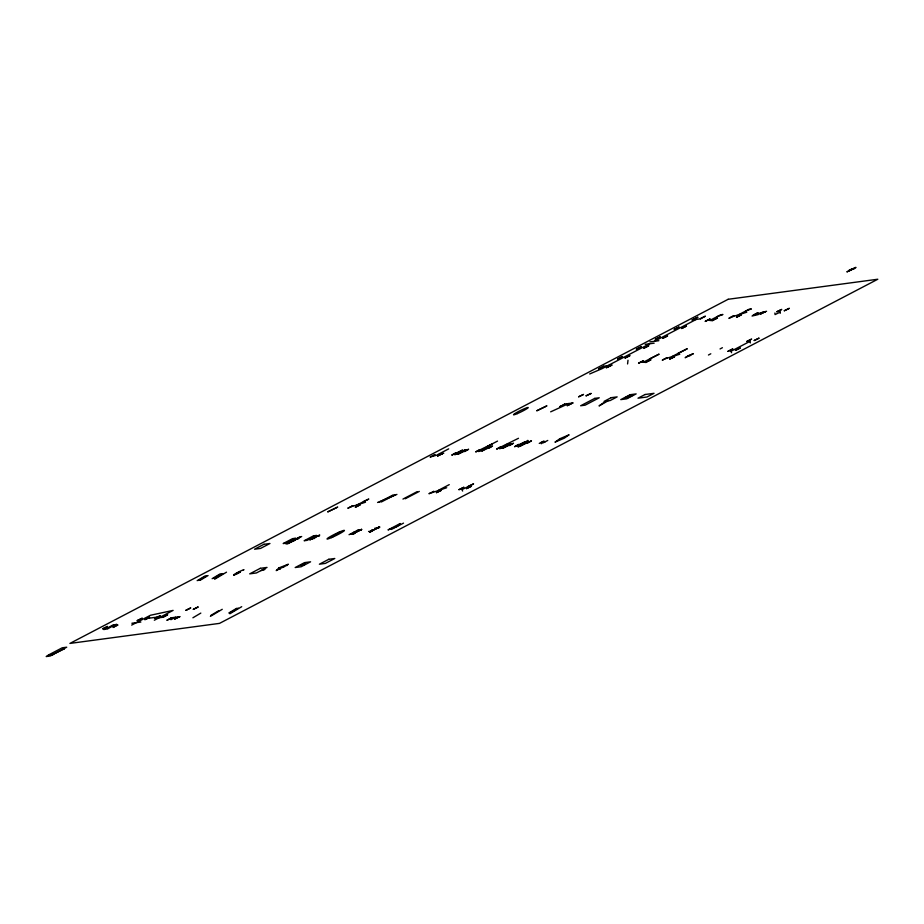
<?xml version="1.0" encoding="UTF-8"?>
<svg xmlns="http://www.w3.org/2000/svg" width="924" height="924" viewBox="0 0 924 924"><rect width="100%" height="100%" fill="white"/><g stroke="black" fill="none" stroke-linecap="round" stroke-linejoin="round"><path stroke-width="1.39" d="M351.801 534.28L361.665 529.452L351.825 534.315L352.956 533.587M379.614 527.084L369.773 531.901L379.614 527.084L378.794 527.685M627.581 363.952L628.008 360.244M160.083 615.881L155.209 618.271L160.095 615.823M167.567 614.876L162.728 617.278L167.579 614.818M167.036 620.154L171.956 617.752L167.105 620.2M185.851 610.325L190.771 607.911L185.874 610.371M193.324 609.32L198.256 606.918L193.359 609.366M352.656 505.867L347.805 508.258L352.668 505.798M360.152 504.839L355.29 507.253L360.141 504.804M458.997 489.651L463.917 487.237L459.02 489.685M598.798 368.803L603.719 366.401L598.833 368.849M611.203 365.396L606.283 367.798L611.214 365.43M617.613 358.974L622.533 356.56L617.671 359.02M625.086 357.969L630.006 355.567L625.121 358.015M636.417 349.145L641.337 346.731L636.451 349.18M643.901 348.14L648.821 345.726L643.97 348.186M638.6 363.144L643.52 360.741L638.623 363.19M646.072 362.139L650.993 359.736L646.142 362.185M660.14 336.96L655.231 339.339L660.14 336.902M678.944 327.131L674.093 329.522L678.955 327.061M667.151 357.75L662.265 360.141L667.163 357.692M686.44 326.103L681.577 328.517L686.44 326.068M697.759 317.29L692.873 319.681L697.759 317.232M705.231 316.297L700.392 318.688L705.243 316.227M709.99 319.046L705.139 321.437L709.99 318.988M712.554 320.385L717.474 317.983M717.486 318.018L712.589 320.432M736.52 317.175L741.441 314.772L736.555 317.221M727.939 351.316L732.859 348.914L728.008 351.363M735.423 350.323L740.343 347.909L735.481 350.369M746.742 341.487L751.662 339.073L746.777 341.534M754.227 340.482L759.147 338.08L754.261 340.529M236.752 573.504L239.189 572.199A6.641 0.601 -26.2 0 1 239.732 572.002L240.159 571.933M541.245 443.763L542.838 442.18M240.356 572.037L238.242 573.261A8.062 0.728 -26.2 0 1 237.803 573.481L237.56 573.596A7.715 0.705 -26.2 0 1 236.417 574.127L236.105 574.266A28.194 2.553 -26.2 0 1 234.765 574.786L233.807 575.074A7.542 0.681 -26.2 0 1 233.691 575.063L233.807 575.074M518.202 447.158L527.812 440.378M331.82 537.468L339.755 531.878M605.867 401.132L599.052 405.925L607.98 400.854M352.067 534.315L353.199 533.552M352.356 534.257L353.673 533.495M353.095 534.003L354.158 533.425M354.019 533.645L354.631 533.367M358.916 530.353L359.621 530.006M359.401 530.284L360.51 529.671M359.875 530.226L360.891 529.544M360.117 530.191L361.48 529.406M360.591 530.133L361.642 529.417M369.819 531.924L370.917 531.184M370.027 531.912L371.39 531.115M370.663 531.739L371.875 531.057M371.494 531.439L372.349 530.988M372.488 531.023L368.561 531.496M377.35 527.881L378.47 527.258M377.835 527.823L379.175 527.038M378.309 527.754L379.602 527.015M197.17 580.665L205.082 575.952M198.672 580.468L206.572 575.756M200.162 580.272L208.073 575.548M212.139 578.667L220.039 573.943M213.629 578.459L221.541 573.746M215.13 578.262L223.03 573.55M214.645 579.244L226.507 572.164M363.351 501.605L368.803 499.052L357.08 504.885M455.671 452.795L451.721 455.151L462.624 450.034L454.712 454.747L465.615 449.63L457.703 454.354L468.607 449.237L464.645 451.593M192.908 617.798L200.82 613.086M479.614 449.584L475.664 451.94L492.134 444.028L478.655 451.547L489.558 446.431L481.647 451.143L492.55 446.026L488.588 448.383M210.868 615.396L218.78 610.683M210.395 616.377L222.245 609.297M500.565 446.777L496.604 449.133L518.48 438.288M507.507 444.017L499.607 448.741L510.498 443.624L502.598 448.336L513.49 443.22L509.54 445.576M228.829 612.993L236.729 608.269M230.319 612.785L238.23 608.073M229.845 613.767L241.707 606.687M518.514 444.375L514.564 446.731L525.467 441.614L517.556 446.327L528.459 441.21L520.547 445.922L531.45 440.806L527.5 443.173M468.133 486.417L473.585 483.864L462.023 489.616M732.882 316.551C737.699 313.167 721.679 321.991 732.882 316.551L746.788 312.208M432.64 492.157L433.864 491.291L428.944 493.705L446.685 487.722M448.671 448.879L437.699 454.62M449.249 484.638L438.288 490.378M762.6 312.185L758.084 314.622L752.032 316.043M301.293 564.922L300.67 565.419L302.945 564.206L301.386 564.876L302.125 564.772M433.506 455.648L435.054 454.62L430.122 457.022L443.763 453.199M756.513 313.617L758.061 312.624L753.164 315.038L766.574 311.272M237.364 572.603L237.595 572.476A13.513 1.224 -26.2 0 1 238.103 572.21L238.507 572.002A12.243 1.109 -26.2 0 1 239.859 571.344L241.28 570.72A15.939 1.444 -26.2 0 1 241.73 570.535L242.989 570.073M105.752 627.546L107.461 626.414L102.541 628.828L107.253 627.338L103.811 629.556L105.336 629.198L113.537 624.67M114.726 626.333L113.04 627.465L117.937 625.017L113.236 626.541L116.667 624.324L115.142 624.682L107.034 629.198M147.909 618.352L149.619 617.22L144.733 619.681L147.909 618.352L156.895 617.14M688.034 355.844L685.158 357.715L693.416 353.638L688.034 355.844L690.54 355.509M303.626 564.576L302.841 565.142L305.186 563.906L303.626 564.576L304.377 564.472M49.018 655.07L46.2 656.548L50.266 656.005L53.095 654.527L48.117 655.185L62.22 647.805L66.713 647.204L51.236 655.324L64.472 648.752L63.571 648.867M649.676 343.763L602.067 368.653L589.674 373.966M654.377 341.303L696.303 319.392M709.909 320.42L720.685 314.784L722.926 314.483L717.151 316.632M286.082 544.074L300.184 536.694M131.67 625.098L150.473 615.257L173.135 610.394L154.331 620.235M287.583 543.878L301.686 536.498M643.427 362.173L659.135 354.123L649.503 358.997M379.083 502.286L393.185 494.906M568.745 403.545L550.669 411.838M738.38 314.853L749.156 309.217L751.397 308.916L745.633 311.065M486.555 446.823L497.528 441.094M381.323 501.986L395.426 494.606M671.575 356.768L687.283 348.718L677.65 353.592M170.894 619.704L175.595 617.244M402.956 499.076L417.059 491.707M405.197 498.775L419.3 491.406M349.041 534.719L358.443 529.81M539.258 443.416L543.959 440.967M708.454 355.012L710.799 353.788M720.062 348.949L722.406 347.713M543.058 442.908L547.759 440.448M731.011 351.27L749.814 341.441M391.36 529.464L403.499 523.123M780.018 312.173L775.074 314.587L774.889 313.017M377.581 502.483L396.927 494.409M243.289 569.981L243.809 569.808A11.18 1.016 -26.2 0 1 244.04 569.738M351.547 506.618L365.488 502.229M666.042 358.5L679.787 354.215M849.514 270.524L850.392 270.409M691.81 319.993L700.796 318.792M649.884 341.903L658.87 340.702M645.183 344.363L654.169 343.162M603.256 366.285L612.242 365.084M564.264 404.146L573.238 402.945M541.21 442.4L545.021 441.891M356.872 530.63L360.984 530.076M374.832 528.216L378.944 527.673M293.243 539.454L298.475 538.761M314.195 536.648L319.427 535.955M353.742 532.27L355.232 532.062M371.691 529.856L373.192 529.66M288.542 541.914L293.774 541.21M309.494 539.108L314.726 538.403M350.6 533.899L354.712 533.356M285.828 565.592L287.329 565.384M262.705 569.681L264.945 569.38L260.938 570.605M282.305 567.428L283.795 567.232M278.771 569.276L280.272 569.08M154.539 618.375L163.513 617.174M171.102 617.844L180.088 616.643M131.878 623.238L140.864 622.037M708.084 320.212L712.635 320.743M641.614 361.965L646.153 362.497M749.376 340.506L750.392 342.885M730.561 350.346L731.577 352.714M461.619 488.669L462.635 491.048M779.833 310.603L780.26 313.282M240.205 571.933A25.583 2.322 -26.2 0 1 240.332 571.944M233.657 575.017A21.448 1.94 -26.2 0 1 233.714 574.843M233.795 574.763A12.22 1.109 -26.2 0 1 233.922 574.647L234.696 574.116A16.251 1.467 -26.2 0 1 235.158 573.839A9.529 0.866 -26.2 0 1 235.528 573.619L235.782 573.481A7.946 0.716 -26.2 0 1 236.81 572.892A6.572 0.601 -26.2 0 1 237.225 572.672M288.958 542.665L298.822 537.872L288.958 542.665M309.91 539.847L319.762 535.065L309.933 539.801M327.847 511.85L337.71 507.068L327.881 511.804M536.879 410.718L546.731 405.936L536.879 410.718M137.237 620.605L142.146 618.26L137.237 620.605M174.532 619.126L179.441 616.747L174.601 619.057M437.63 455.994L442.527 453.615L437.653 455.959M436.44 492.677L441.349 490.286L436.509 492.596M466.493 488.623L471.402 486.232L466.516 488.588M559.817 406.641L564.726 404.296L559.817 406.641M567.301 405.636L572.21 403.257L567.301 405.636M578.62 396.812L583.529 394.433L578.69 396.743M586.105 395.807L591.025 393.462L586.105 395.807M624.52 398.117L629.429 395.772L624.52 398.117M627.511 397.713L632.42 395.333L627.511 397.713M662.716 338.276L667.636 335.932L662.751 338.242M669.738 359.066L674.647 356.722L669.796 358.997M760.637 313.964L765.546 311.584L760.637 313.964M776.83 311.758L781.739 309.413L776.853 311.723M784.303 310.753L789.212 308.373L784.303 310.753M278.956 567.879L276.23 570.605L288.38 564.252L278.956 567.879M400.15 523.562L397.424 526.287L388.011 529.914L400.15 523.562M559.794 438.773L554.989 442.169L564.287 438.172L569.092 434.788L559.794 438.773M728.158 299.284L69.901 643.427L219.531 623.377L877.8 279.233L728.158 299.284M263.952 544.294L254.55 549.214L260.545 548.417L269.947 543.497L263.952 544.294M292.596 538.634L283.194 543.543L286.186 543.15L295.599 538.23L292.596 538.634M313.548 535.828L304.146 540.736L307.138 540.344L316.539 535.423L313.548 535.828M260.279 568.329L249.699 573.862L256.433 572.949L267.013 567.428L260.279 568.329M594.756 398.383L580.642 405.763L585.135 405.162L599.237 397.782L594.756 398.383M851.431 269.173L848.786 270.559L854.111 268.815L851.431 269.173M855.15 267.567L846.858 271.91L856.028 267.452L855.15 267.567M611.168 397.678L604.111 401.363L610.106 400.566L617.151 396.881L611.168 397.678M304.585 562.612L295.183 567.532L301.166 566.735L310.568 561.815L304.585 562.612M630.18 394.698L620.766 399.618L626.761 398.81L636.162 393.901L630.18 394.698M328.805 559.286L319.392 564.206L325.387 563.397L334.788 558.489L328.805 559.286M645.056 394.513L637.999 398.198L646.973 396.997L654.03 393.312L645.056 394.513M517.301 413.617A8.235 0.751 -26.2 0 0 528.251 407.53A8.235 0.751 -26.2 0 0 517.013 412.312A8.235 0.751 -26.2 0 0 517.301 413.617M331.635 537.549A9.61 0.866 -26.2 0 0 344.421 530.445A9.61 0.866 -26.2 0 0 331.3 536.024A9.61 0.866 -26.2 0 0 331.635 537.549"/></g></svg>
